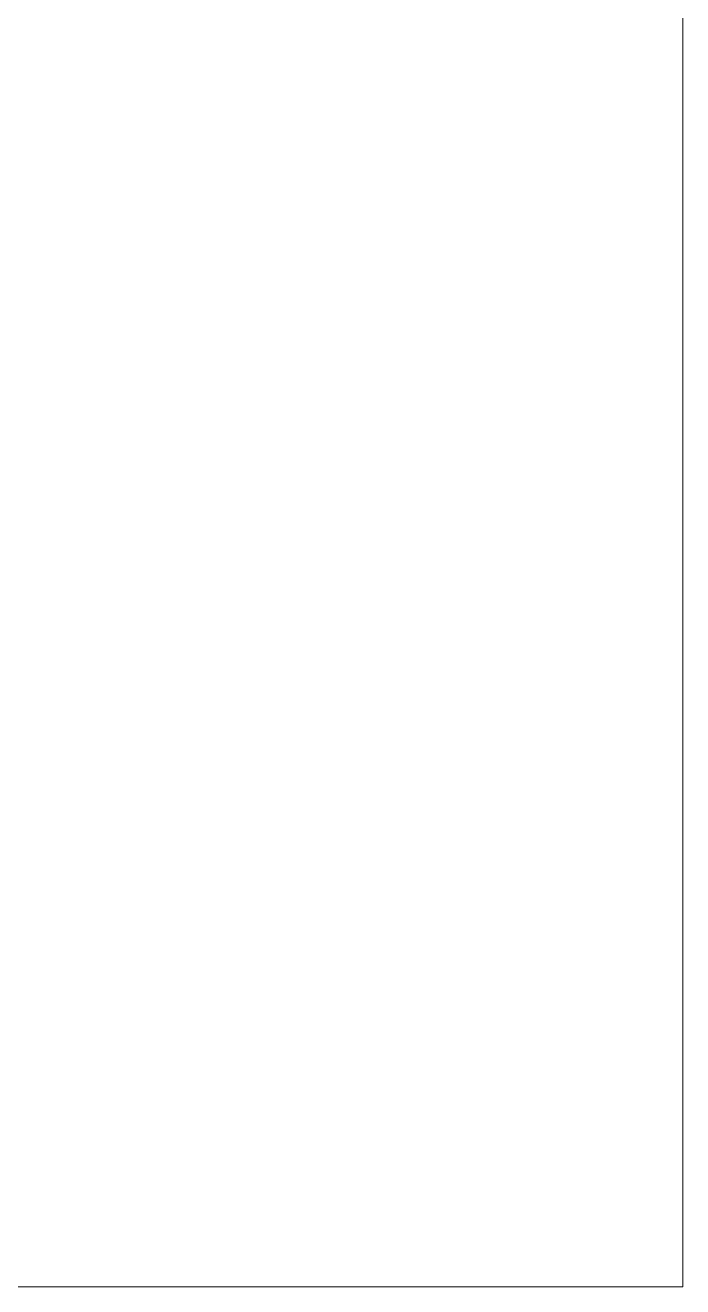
# Model space of a CAD drawing. Header units: metres. Extents: x 539 to 782, y 164 to 633.
# Drawn here: x 713.33 to 737.79, y 163.94 to 210.9 of the extents above; entities that cross this region are included whole.
import ezdxf

# ---------------------------------------------------------------- set-up
doc = ezdxf.new("R2010")
doc.units = ezdxf.units.M
doc.layers.add('01', color=1, linetype='Continuous', lineweight=9)

msp = doc.modelspace()

# ---------------------------------------------------------------- linework, layer by layer
at = {"layer": '01'}
msp.add_lwpolyline([(602.0391835049804, 257.8513608069128), (737.7917185093768, 257.8513608069128), (737.7917185093768, 163.9429756973037), (602.0391835049804, 163.9429756973037)], close=True, dxfattribs=at)

doc.saveas('drawing.dxf')
